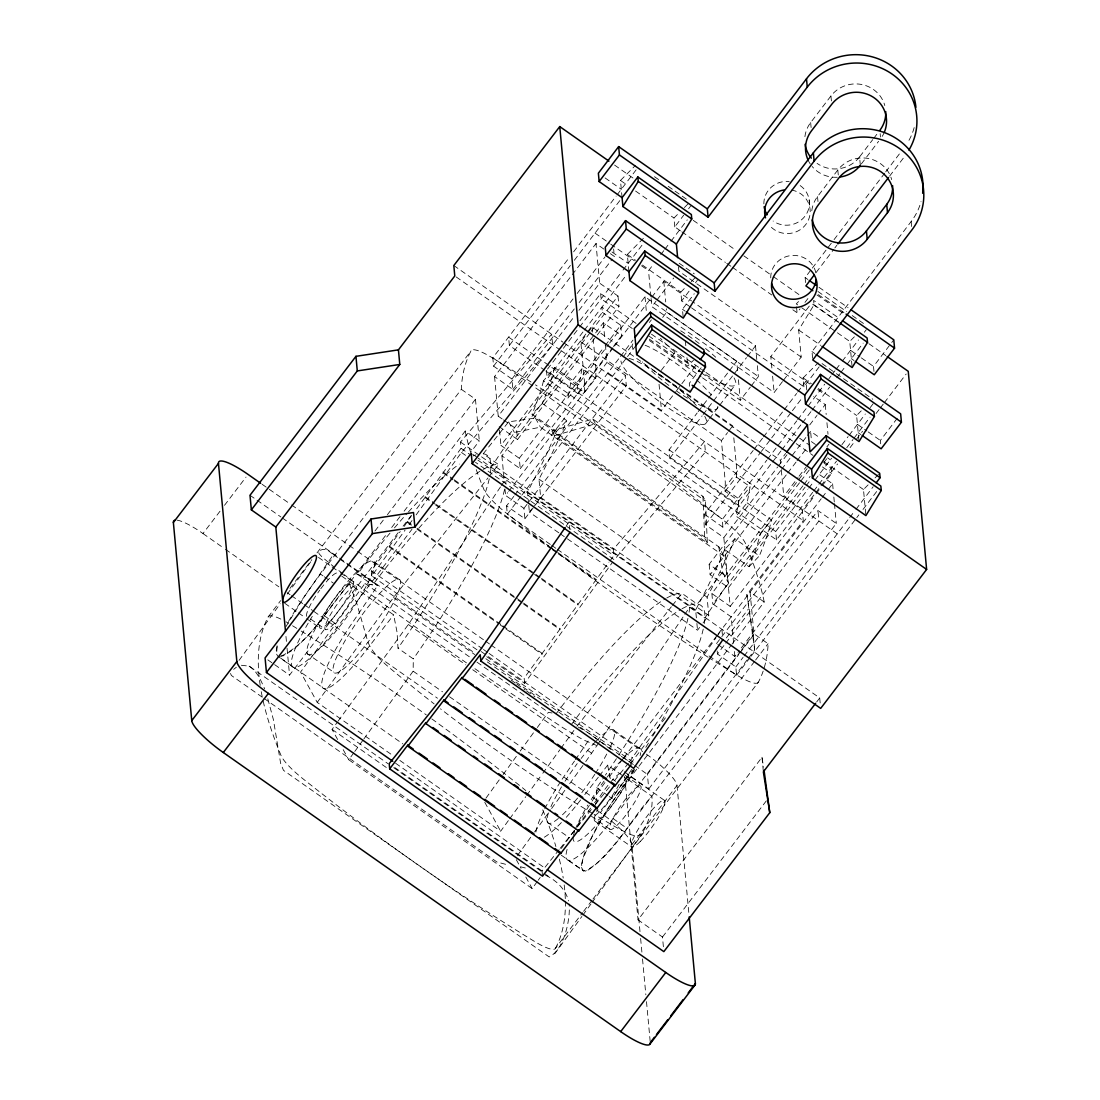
<?xml version="1.0" encoding="UTF-8"?>
<svg xmlns="http://www.w3.org/2000/svg" width="1100" height="1100" viewBox="0 0 1100 1100"><rect width="100%" height="100%" fill="white"/><g stroke="black" fill="none" stroke-linecap="round" stroke-linejoin="round"><path stroke-width="0.75" stroke-dasharray="5 3.75" d="M363.839 738.994L413.146 671.179L413.297 658.886L398.007 648.161L397.059 632.252L393.676 614.9L349.456 583.839C327.14 607.888 311.08 642.18 280.06 656.673M594.55 802.753L596.558 799.989L596.709 787.696A208.959 38.17 -54.9 0 0 603.694 777.645M609.207 796.482L611.985 798.435L611.793 793.787M288.475 621.527A75.955 11.055 -54.5 0 1 320.485 574.09L461.354 389.331L461.409 387.241A1647.14 340.038 37.3 0 1 470.993 350.955A38.005 7.851 37.3 0 1 492.841 358.132L511.17 369.435A510.029 105.297 37.3 0 1 534.077 383.982M732.064 644.105L764.184 602.002L750.076 592.089L753.954 633.806L768.048 643.706L768.006 645.796A1647.14 340.038 37.3 0 1 763.634 669.666M570.721 382.841L584.485 392.494L595.746 378.276L581.982 368.624L570.721 382.841L567.916 398.062L543.455 380.889L554.565 367.62L579.013 384.794L567.916 398.062M581.982 368.624L579.013 384.794M584.485 392.494L584.678 383.515L580.814 341.894L586.96 333.836M595.746 378.276L595.952 368.816L593.175 338.786M749.072 566.692L759.33 555.913L734.869 538.739L724.625 549.519L749.072 566.692L750.612 562.966A280.239 51.177 -54.9 0 0 760.031 535.301L760.499 533.321L736.051 516.148L738.856 500.913L725.093 491.246L725.299 482.268L721.435 440.646L727.581 432.589M725.093 491.246L736.367 477.029L736.574 467.569L733.782 437.539M736.367 477.029L750.117 486.695L747.148 502.865L736.051 516.148M277.09 645.755L275.853 653.029L278.094 656.549L293.466 667.356A75.983 13.874 -54.9 0 0 338.442 625.707L411.991 529.251M543.455 380.889L542.987 382.869A280.239 51.177 -54.9 0 1 533.569 410.547L532.043 414.26L556.49 431.447L553.658 438.295A280.239 51.177 -54.9 0 1 537.061 473.536L527.519 491.92L528.605 503.717M554.565 367.62L554.029 369.861A299.241 54.656 -54.9 0 1 543.977 399.41L542.286 403.48L532.043 414.26M747.148 502.865L771.609 520.039L771.059 522.28A299.241 54.656 -54.9 0 1 761.021 551.829L759.33 555.913M277.173 646.607L276.43 655.132M542.286 403.48L566.748 420.654L563.764 427.873A299.241 54.656 -54.9 0 1 538.973 479.105L540.664 497.365L535.535 504.075M724.625 549.519L721.779 556.38A280.239 51.177 -54.9 0 1 705.183 591.607L695.64 609.991L696.74 621.789M734.869 538.739L731.885 545.944A299.241 54.656 -54.9 0 1 707.094 597.19L708.785 615.436L702.639 623.494M591.924 902.66L642.139 833.594C648.395 822.277 653.276 809.38 651.888 796.235L624.236 776.82M606.746 754.064L602.319 762.218A56.994 10.409 -54.9 0 1 595.705 772.956M634.507 769.477L628.485 780.588A56.994 10.409 -54.9 0 1 591.058 830.775A56.994 10.409 -54.9 0 1 573.293 836.523M267.809 698.816L273.391 719.606L280.651 763.4L283.484 770.33L549.189 956.931C563.956 949.864 570.598 919.669 569.14 904.035M285.849 626.752L303.655 597.699L333.382 554.592L327.14 549.78L322.616 549.354L318.368 551.279L319.137 553.809L322.245 557.178L333.768 566.734M783.489 380.256L801.185 357.06L798.669 329.959L814.027 304.824L813.629 300.396L839.685 318.697M684.832 614.336L689.59 607.241L704.866 617.98L728.379 582.739L723.827 555.967L540.416 427.158L514.401 432.465L490.889 467.706L506.179 478.431A208.959 38.17 -54.9 0 1 505.601 484M338.099 721.119L408.334 624.498L500.473 486.942M501.421 485.526L506.179 478.431M585.736 761.585L596.502 746.213M597.451 744.796L683.884 615.752M633.93 769.78L606.636 810.48L589.201 841.844L584.072 854.645L581.598 864.146L582.202 869.88L585.434 871.131C614.694 854.329 629.558 820.188 651.888 796.235M389.991 533.143A208.959 38.17 -54.9 0 0 357.39 574.227L367.207 577.926L377.603 585.64L348.15 628.952A75.983 13.874 -54.9 0 0 322.327 687.362A75.983 13.874 -54.9 0 0 362.478 655.023L393.676 614.9M562.127 779.226L574.489 761.062M575.438 759.674L588.734 740.107M566.143 526.116L569.044 521.923L569.731 529.375M629.489 761.929L716.072 637.656M717.049 636.254L721.889 629.255L722.576 636.707M239.044 660.399L280.211 603.763M287.238 594.096L312.345 559.556M723.827 555.967L718.809 546.824L535.384 418.014L508.585 421.864L483.257 453.805L498.534 464.544A208.959 38.17 -54.9 0 0 372.68 584.966L364.966 583.481L300.575 672.059L317.24 702.405L392.851 755.508M476.96 649.784L371.786 575.933L405.047 530.159M409.076 524.604L412.101 520.438M416.13 514.896L461.464 452.471L552.599 344.657L551.636 334.221L460.501 442.049L461.079 448.305L415.195 510.826M317.24 702.405L393.511 597.506L487.933 477.964M337.631 739.516L332.076 729.396L337.095 722.494M537.199 881.636L532.166 888.553L348.755 759.756L353.788 752.826M354.791 751.451L362.835 740.369M486.777 656.686L524.631 683.265L612.301 562.581M485.994 798.105L502.095 775.954M503.099 774.579L519.2 752.428M520.204 751.039L536.305 728.901M537.309 727.513L548.377 712.291L554.551 713.474M399.85 760.43L500.665 831.215L508.681 820.174M509.685 818.799L525.745 796.716M526.749 795.327L541.805 774.634M542.809 773.245L559.859 749.787M560.862 748.399L573.911 730.455M517.495 855.442L533.555 833.36M534.559 831.985L550.605 809.902M551.609 808.514L565.661 789.195M569.676 783.668L584.732 762.974M538.202 880.261L540.21 877.484M561.344 848.416L576.441 827.668M577.445 826.279L593.546 804.141M554.757 953.769L581.873 916.479M582.876 915.09L590.92 904.049M176.99 520.163A37.991 7.838 37.3 0 1 202.978 533.541L220.399 510.703M224.496 505.326L246.015 477.111M260.191 685.341A1647.14 340.038 37.3 0 1 268.125 617.004L280.61 600.641M289.974 588.362L311.822 559.707M317.02 552.888L470.993 350.955M603.845 249.067L595.994 243.554L494.56 376.571L512.902 389.455L511.926 379.033L493.584 366.149L492.814 357.803L569.594 257.111M573.636 251.817L616.124 196.089M617.155 194.741L637.079 168.616M493.584 366.149L570.377 265.444M574.324 260.274L620.001 200.365M374.976 531.011L383.268 520.135M387.406 514.704L475.461 399.231L461.354 389.331M279.386 656.37L283.25 655.806L291.211 651.021A75.955 16.665 -55.4 0 0 324.349 615.808L387.544 532.936M391.683 527.491L399.974 516.629M404.112 511.197L465.231 431.035L479.325 440.949L471.034 451.811M511.926 379.033L573.004 298.939M577.143 293.507L605.082 256.864M274.601 664.62L289.548 675.111L398.929 531.658M403.095 526.199L411.441 515.268M404.264 526.322L411.18 516.079M371.786 575.933L371.305 570.721L400.263 531.575M512.902 389.455L574.998 308.014M579.136 302.582L612.26 259.146M502.164 418.962L498.231 416.199L574.832 315.755M578.971 310.324L599.665 283.181L595.994 243.554M579.934 320.746L600.627 293.604L618.97 306.488L597.245 334.991M547.498 369.146L578.518 328.446M579.562 327.099L621.967 271.48M622.999 270.119L643.94 242.646M812.694 492.374L776.504 539.852L547.236 378.84L583.426 331.361M584.471 330.014L626.876 274.395M613.401 346.541L621.679 335.679L603.336 322.795L501.902 455.826L520.245 468.71L519.283 458.274L500.94 445.404L586.85 332.736M587.881 331.375L602.374 312.373L601.893 307.161L632.651 328.762M587.991 332.489L592.089 327.113L732.696 425.865L733.164 430.87M499.194 426.635L517.536 439.505L516.574 429.082L590.067 332.709M591.099 331.347L618.007 296.051L599.665 283.181M680.419 230.821L674.795 226.875L683.664 215.242M688.6 208.766L690.566 206.181M517.536 439.505L596.2 336.353M650.952 296.849L648.519 270.696L653.62 264M660.756 254.65L663.809 250.635M664.84 249.301L669.928 242.605M670.959 241.271L687.266 219.876M519.283 458.274L604.161 346.968M605.192 345.62L620.716 325.256L602.374 312.373M545.861 371.085L578.146 393.759L577.376 385.413L608.589 344.493M609.62 343.118L644.999 296.739L736.697 361.13L737.798 372.9M520.245 468.71L612.37 347.903M578.146 393.759L613.525 347.366M614.556 346.005L650.774 298.499M651.777 297.192L663.809 281.421L691.598 300.946M513.796 496.375L506.55 505.876L524.893 518.76L523.93 508.337L505.587 495.454L507.65 492.731M508.695 491.384L607.021 362.422L605.481 345.909M782.457 381.618L774.139 392.535L651.86 306.666L656.013 301.207M657.058 299.846L673.709 278.011M514.827 495.014L619.424 357.844M620.469 356.482L632.954 340.106M623.081 356.936L633.325 343.502A53.185 10.986 37.3 0 0 634.026 351.051M649.357 322.479L651.365 319.853M550.303 544.404L507.32 514.223L520.795 496.554M521.826 495.192L626.477 357.954M627.523 356.592L635.814 345.716M804.911 136.689A30.401 29.219 -5.3 0 1 810.659 122.567L830.94 95.961A30.401 29.219 -5.3 0 1 861.149 84.398A30.401 29.219 -5.3 0 1 884.799 105.573M662.654 317.446L666.655 312.194L666.339 308.77M690.099 306.831L681.656 300.905L689.549 290.565M695.475 282.81L697.441 280.225M523.93 508.337L625.364 375.306L607.021 362.422M683.127 316.635L682.44 309.251L694.265 293.728M558.814 532.799L529.389 512.146L534.518 505.422M524.893 518.76L534.215 506.536M535.246 505.189L626.326 385.729L625.364 375.306M661.265 370.356L676.871 349.882M811.786 210.732A30.401 29.219 -5.3 0 1 817.52 196.597L837.815 169.991A30.401 29.219 -5.3 0 1 868.024 158.428A30.401 29.219 -5.3 0 1 891.674 179.603M607.984 372.859L661.485 410.424L675.757 391.696M676.775 390.362L680.859 385.014M681.876 383.68L696.149 364.953M860.338 165.261L859.567 156.915L872.754 139.618M873.771 138.297L877.827 132.976M701.14 367.771L689.301 383.295L689.989 390.679M861.355 163.928L878.598 141.309M669.075 449.817L737.866 498.121L738.636 506.467L669.859 458.164L669.075 449.817L697.166 412.981M698.211 411.62L707.575 399.341M708.62 397.98L728.379 372.047M729.424 370.686L736.697 361.13M805.599 282.562L805.131 277.558L811.332 269.431M812.364 268.07L833.03 240.969M834.061 239.621L884.675 173.222M885.706 171.875L900.171 152.9M669.859 458.164L702.102 415.869M703.148 414.507L712.511 402.229M713.556 400.854L746.487 357.651M747.491 356.345L755.508 345.826L692.986 301.923M816.241 272.346L833.8 249.315M834.831 247.954L836.894 245.245M889.584 176.151L905.08 155.829M705.444 423.899L708.51 419.87M709.541 418.522L718.713 406.491M719.716 405.171L734.745 385.467M792.852 309.788L797.074 312.744L800.03 308.866M804.966 302.404L807.923 298.526M524.631 683.265L524.15 678.054L608.919 562.21M609.923 560.89L613.924 555.638L613.346 549.381L704.481 441.567L705.444 451.99L614.309 559.817L475.489 462.316M771.856 368.005L770.798 356.565L810.562 304.411M701.429 372.914L740.327 400.235L750.351 387.104M751.355 385.784L758.367 376.585L757.254 364.623M728.599 431.241L732.696 425.865M812.611 358.27L811.992 351.587L911.171 221.526A60.789 58.438 -5.3 0 0 921.03 201.63M780.574 470.663L709.156 564.327L727.499 577.211L723.827 537.584L705.485 524.7L704.509 514.277L753.156 450.478M754.201 449.116L762.479 438.268M763.51 436.906L783.173 411.111M784.218 409.764L796.634 393.47M797.665 392.109L805.956 381.246L806.919 391.683M691.501 307.821L803.935 386.788L819.72 366.094M705.485 524.7L760.334 452.76M761.379 451.399L770.688 439.189M771.719 437.828L791.395 412.046M792.426 410.685L802.78 397.114M764.184 602.002L763.716 599.541A1647.14 340.038 37.3 0 0 745.594 543.799A37.991 7.838 37.3 0 0 722.384 519.365L766.81 460.158M767.676 459.03L796.799 420.832M797.72 419.623L807.139 407.275M808.088 406.024L824.711 384.216M828.85 378.799L830.926 376.076M831.916 374.77L835.051 370.659M836.055 369.339L841.266 362.519M842.27 361.185L858.454 339.969M864.366 332.214L866.346 329.629M704.509 514.277L722.851 527.161L771.719 463.072M772.544 462L781.027 450.862M781.852 449.79L801.707 423.748M802.56 422.634L811.016 411.538M812.048 410.19L829.62 387.131M836.77 377.754L839.96 373.574M840.936 372.309L846.175 365.434M847.179 364.114L863.17 343.145M780.725 463.595L780.423 460.322L785.62 453.502M723.827 537.584L777.645 467.005M778.676 465.644L786.968 454.781M809.737 424.916L816.984 415.415M818.015 414.067L825.261 404.566L813.464 396.275M781.605 469.315L806.451 436.728M807.482 435.38L810.59 431.31L819.761 437.745M807.098 468.641L711.865 593.533L730.207 606.402L728.461 587.634L710.133 574.764L786.72 474.306M787.751 472.959L796.029 462.096M797.074 460.735L807.414 447.164M873.964 371.429L873.496 366.424L890.739 343.805M891.756 342.471L893.777 339.817M837.251 533.857L783.764 496.293L798.036 477.565M799.054 476.231L806.19 466.868M727.499 577.211L799.947 482.199M800.992 480.837L809.27 469.975M826.87 446.902L828.933 444.18M733.631 643.252L731.17 616.839L712.841 603.955L802.876 485.856M803.921 484.509L810.122 476.355M728.461 587.634L805.062 487.19M806.094 485.829L810.232 480.397M823.694 462.756L828.864 455.964M560.216 533.789L697.524 630.217L701.621 624.841M776.504 539.852L775.72 531.506L807.785 489.459M808.83 488.098L814 481.319M815.031 479.971L831.572 458.26M841.926 444.703L848.128 436.562M849.117 435.27L865.329 414.013M870.251 407.536L873.207 403.659M813.739 491.026L817.878 485.595M818.909 484.234L836.495 461.175M846.766 447.7L853.036 439.478M854.04 438.158L870.045 417.175M748.454 658.185L754.696 650.018L746.914 594.591L803.261 520.685L802.299 510.263L814.756 493.914M815.801 492.553L819.954 487.107M820.999 485.746L837.609 463.953M850.08 447.604L855.264 440.797M856.309 439.436L862.537 431.255M876.04 413.545L879.161 409.461M880.192 408.1L883.314 404.016M884.345 402.655L906.166 374.041M730.207 606.402L815.086 495.096M816.117 493.749L821.287 486.956M822.332 485.595L831.641 473.385L831.16 468.174L824.175 463.265M622.669 759.192L609.207 776.861L615.615 781.357M623.7 757.831L716.939 635.566M717.97 634.205L821.219 498.74M822.264 497.379L827.434 490.6M828.465 489.239L832.604 483.808L818.194 473.688M716.513 643.582L817.946 510.551L836.289 523.435L737.963 652.382M630.548 763.579L665.967 717.131M726.385 637.89L748.275 609.194M709.06 655.902L736.588 675.235L735.817 666.889L717.475 654.005L724.721 644.504M725.753 643.143L818.909 520.987L817.946 510.551M880.674 443.795L880.357 440.454L897.6 417.835M639.994 931.631L631.909 844.525A37.991 7.838 37.3 0 0 600.38 812.625L633.16 769.629M754.586 661.361L627.165 828.465A75.955 11.055 -54.5 0 1 595.416 864.641L588.252 870.004L583.467 871.008L581.639 867.776L582.464 860.214L592.68 835.148A75.955 16.665 -55.4 0 1 623.301 786.761L731.032 645.466M717.819 644.504L734.855 656.466L736.918 653.744M567.091 849.42A75.983 13.874 -54.9 0 0 613.071 818.565L740.479 651.461M741.524 650.114L753.954 633.806M624.291 771.774L648.752 788.961L647.391 774.359L738.801 654.486M739.832 653.125L753.335 635.415L746.914 594.591M735.817 666.889L743.064 657.388M744.095 656.026L848.691 518.856M849.736 517.495L854.934 510.661M855.979 509.3L873.18 486.75M648.752 788.961L747.423 659.546M736.588 675.235L750.062 657.566M751.094 656.205L855.745 518.966M856.79 517.605L858.852 514.882M863.005 509.451L876.906 491.205M755.617 660.014L768.048 643.706M631.909 844.525L676.995 785.4A37.991 7.838 37.3 0 0 645.466 753.5M263.189 701.154A1647.14 340.038 37.3 0 0 280.954 755.287A37.991 7.838 37.3 0 0 304.15 779.735A510.029 105.297 37.3 0 0 533.967 941.119A37.991 7.838 37.3 0 0 555.555 948.131L582.601 912.656M583.632 911.295L591.965 900.378M592.996 899.016L758.423 682.082A1647.14 340.038 37.3 0 0 763.152 671.124M663.382 946.756L662.489 937.021L638.027 919.848L762.011 757.268L763.551 767.058M816.64 701.993L819.706 697.964L478.211 458.136M662.489 937.021L766.356 800.814M580.621 799.947L576.455 805.296A75.983 13.874 -54.9 0 1 564.987 818.716M584.774 794.599L598.304 777.205M599.335 775.871L607.654 765.174L622.861 775.844M488.991 476.63L498.534 464.544M576.923 726.316L671.344 606.774M672.402 605.44L681.945 593.34L697.235 604.079L722.562 572.138L718.809 546.824M738.856 500.913L750.117 486.695M542.41 874.871L542.053 870.966L559.116 849.695M560.175 848.361L576.166 828.41M577.239 827.09L594.303 805.805M595.375 804.471L610.294 785.867M614.57 780.546L628.43 763.249M642.139 833.594C635.374 839.355 625.556 831.765 618.929 828.878A499.909 144.678 38.3 0 1 594.151 814.371M760.499 533.321L771.609 520.039M556.49 431.447L566.748 420.654M595.416 741.923L592.694 744.686A56.994 10.409 -54.9 0 0 581.144 758.464M596.337 741.001L600.49 736.794A56.994 10.409 -54.9 0 1 608.355 751.107M621.582 760.293L618.846 763.056A56.994 10.409 -54.9 0 0 605.316 779.405M622.49 759.371L626.643 755.164A56.994 10.409 -54.9 0 1 640.131 755.535M622.077 197.643L620.482 180.441L635.511 165.344M628.939 271.686L627.344 254.485L643.527 238.219M674.795 226.875L673.97 218.006L678.604 213.373M684.379 207.556L688.999 202.909M681.656 300.905L680.845 292.05L685.465 287.403M691.254 281.6L695.874 276.952M649.303 339.116L687.706 366.08L693.495 360.277M798.559 301.565L796.249 303.889L800.36 306.776M803.935 386.788L803.11 377.919L818.152 362.821M852.019 366.039L849.75 341.454L854.37 336.806M858.894 440.082L856.611 415.484L862.4 409.681M865.755 514.112L863.486 489.527L869.261 483.711M875.05 477.909L878.515 474.43M233.667 669.35L236.349 667.232M551.884 430.966L592.873 419.059L702.914 496.334L705.513 501.064L707.327 543.029L554.482 435.683L551.884 430.966L704.729 538.299L707.327 543.029M554.482 435.683L595.471 423.775L705.513 501.064M241.381 665.266L249.15 666.16L388.107 763.758M520.451 866.759L527.01 868.409M505.601 864.298L497.062 862.07L263.697 698.17M597.327 745.759L582.931 739.681L563.571 728.117A499.909 58.85 33.8 0 1 474.925 668.704M578.215 727.031L587.702 732.476M545.531 875.27C556.229 880.179 565.579 889.226 568.535 900.928M628.513 761.2L631.001 762.864M621.266 756.346L627.275 760.375M805.131 277.558L807.895 279.496M818.977 287.279L848.072 307.711M654.5 176.701L659.986 180.565M668.209 186.34L673.695 190.19M675.07 191.153L687.418 199.829M817.919 291.472L846.725 311.699M852.211 315.562L864.559 324.225M818.372 294.649L844.69 313.129M816.97 294.951L844.401 314.215M814.027 304.824L838.723 322.163M614.556 165.069L634.232 178.887M693.248 220.344L735.405 249.947M743.834 255.86L771.939 275.605M773.341 276.581L800.044 295.336M812.694 304.219L839.383 322.974M868.89 343.695L885.761 355.534M620.482 180.441L627.33 185.254M635.566 191.042L673.97 218.006M801.735 307.739L836.027 331.815M837.402 332.778L849.75 341.454M605.11 177.939L621.294 189.31M681.821 231.811L725.395 262.405M726.798 263.395L731.019 266.351M732.421 267.341L771.774 294.979M850.561 350.322L860.008 356.95M861.355 357.899L873.496 366.424M851.345 358.655L854.04 360.553M798.669 329.959L820.614 345.373M811.992 351.587L814.77 353.54M679.195 263.257L684.681 267.121M686.056 268.084L694.293 273.859M822.044 363.591L872.795 399.231M801.185 357.06L678.906 271.191L678.274 264.413M627.344 254.485L635.58 260.26M642.428 265.072L680.845 292.05M803.11 377.919L811.346 383.694M818.207 388.52L856.611 415.484M595.018 233.117L609.441 243.238M610.748 244.159L634.452 260.81M641.493 265.76L648.519 270.696M770.798 356.565L809.875 384.01M817.74 389.538L824.285 394.13M611.985 251.982L628.169 263.34M857.436 424.353L866.869 430.98M868.216 431.929L880.357 440.454M610.404 253.674L614.336 256.438L613.635 248.985M682.44 309.251L685.245 311.231M858.206 432.699L860.901 434.582M666.655 312.194L758.367 376.585M815.485 444.496L811.566 441.732L810.59 431.31M636.061 323.359L601.123 298.815L600.627 293.604M651.447 334.166L704.564 371.47M705.966 372.446L798.229 437.25M799.631 438.226L809.421 445.101M827.585 457.861L830.39 459.828M648.629 335.83L700.04 371.938M823.707 461.587L863.486 489.527M649.426 340.532L701.154 376.86M702.543 377.85L794.805 442.64M796.207 443.63L812.982 455.4M822.47 466.936L831.641 473.385M658.144 374.44L780.423 460.322M580.814 341.894L721.435 440.646M453.819 265.526L562.856 342.1M564.259 343.09L802.299 510.263M456.184 276.939L559.611 349.58M561.014 350.556L803.261 520.685M577.376 385.413L508.599 337.109L509.369 345.455L544.459 370.095M775.72 531.506L546.466 370.494L547.236 378.84M492.814 357.803L722.081 518.815M503.47 419.884L516.574 429.082M538.973 479.105L707.094 597.19M540.664 497.365L708.785 615.436M460.501 442.049L480.136 455.826M481.539 456.816L613.346 549.381M527.519 491.92L695.64 609.991M472.629 454.204L476.809 457.146M461.079 448.305L469.494 454.204M477.909 460.116L613.924 555.638M461.464 452.471L465.671 455.428M551.719 545.394L555.926 548.35M557.329 549.34L707.657 654.913M443.053 471.955L452.87 478.844M454.272 479.834L551.018 547.773M552.42 548.763L556.627 551.719M558.03 552.695L595.898 579.288M443.149 472.986L452.966 479.889M454.369 480.865L551.114 548.817M552.516 549.808L556.724 552.764M558.126 553.74L595.994 580.332M425.109 496.636L434.926 503.539M436.329 504.515L534.49 573.457M535.893 574.434L540.1 577.39M541.502 578.38L577.954 603.982M425.205 497.681L433.62 503.594M435.022 504.584L533.184 573.513M534.586 574.502L578.05 605.027M407.179 521.331L415.594 527.244M416.996 528.22L522.156 602.085M523.559 603.075L560.024 628.678M407.275 522.376L411.482 525.332M417.092 529.265L516.656 599.184M518.059 600.174L522.252 603.13M523.655 604.106L560.12 629.723M389.249 546.026L501.421 624.8M502.824 625.79L542.094 653.359M389.345 547.071L498.712 623.879M500.115 624.869L504.322 627.825M505.725 628.801L542.19 654.404M374.055 561.852L400.221 580.223M614.199 730.496L640.351 748.866M262.103 484.275L290.194 504.006M291.596 504.982L347.765 544.431M349.168 545.421L356.194 550.357M357.596 551.334L483.973 640.09M485.375 641.08L489.596 644.036M490.999 645.026L642.648 751.534M371.305 570.721L482.089 648.519M483.491 649.495L487.699 652.451M489.101 653.441L524.15 678.054M481.25 651.585L632.692 757.941M485.842 658.707L633.077 762.107L633.366 765.229M250.002 495.275L255.613 499.221M257.015 500.197L280.885 516.973M282.301 517.949L474.678 653.056M487.314 661.939L633.352 764.5M634.755 765.476L647.391 774.359M333.382 554.592L338.91 558.47M340.285 559.433L345.812 563.324M347.201 564.286L377.603 585.64M610.926 749.513L588.995 733.329M393.511 597.506L474.719 654.541M511.115 680.102L515.322 683.059M516.725 684.035L525.126 689.934M526.515 690.924L534.916 696.822M357.39 574.227L372.68 584.966M364.966 583.481L469.975 657.223M476.974 662.145L548.377 712.291M318.464 557.398L330.77 566.033M332.131 566.995L338.979 571.808M340.34 572.756L352.66 581.405M664.207 800.209L627.275 774.276A28.49 5.211 -54.9 0 1 609.648 808.362A28.49 5.211 -54.9 0 1 596.131 812.996M341.839 576.221L356.249 586.341A26.593 4.854 -54.9 0 1 335.129 622.572A26.593 4.854 -54.9 0 1 330.632 614.391A26.593 4.854 -54.9 0 1 356.249 586.341M625.171 775.197L640.888 786.239A26.593 4.854 -54.9 0 1 619.768 822.47A26.593 4.854 -54.9 0 1 615.285 814.289A26.593 4.854 -54.9 0 1 640.888 786.239M408.334 624.498L465.74 664.812M472.739 669.735L591.759 753.308M320.485 574.09L323.043 575.891M324.321 576.785L333.3 583.096M620.73 784.96L623.301 786.761M596.709 787.696L607.819 795.506M413.146 671.179L442.544 691.817M449.543 696.74L596.558 799.989M324.349 615.794L338.442 625.707M613.071 818.565L627.165 828.465M202.978 533.541L224.042 548.336M225.445 549.312L278.809 586.795M287.238 592.707L290.043 594.688M291.445 595.664L302.679 603.556M304.081 604.546L312.51 610.459M313.913 611.449L437.484 698.225M596.159 809.669L600.38 812.625M310.681 619.08L325.091 629.2M591.401 816.214L609.73 829.098M284.804 603.309L297.124 611.957M298.485 612.92L305.319 617.719M306.694 618.681L320.375 628.293M594.99 821.15L631.923 847.082M307.299 653.689A56.994 10.409 -54.9 0 0 362.175 593.574L368.211 582.464A56.994 10.409 -54.9 0 0 360.346 568.15L352.55 576.043A56.994 10.409 -54.9 0 0 307.299 653.689L333.451 672.059A56.994 10.409 -54.9 0 0 388.341 611.944L394.364 600.834A56.994 10.409 -54.9 0 0 386.513 586.52L378.703 594.413A56.994 10.409 -54.9 0 0 333.451 672.059M547.429 822.332L569.456 837.801M280.596 658.061L402.779 743.834M561.344 855.223L582.202 869.88M568.095 860.214L583.467 871.008M267.809 659.849L273.24 663.671M395.629 763.263L544.486 867.804M394.817 767.566L542.053 870.966M393.731 767.69L549.533 877.112M332.076 729.396L388.08 768.735M262.295 697.194L231.357 675.469L230.519 673.42M249.15 666.16C257.276 671.248 260.837 680.515 264.674 688.861M722.562 572.138L728.379 582.739M592.873 419.059L595.471 423.775M535.384 418.014L540.416 427.158M508.585 421.864L514.401 432.465M484.784 802.312L500.665 831.215M516.285 859.65L521.043 868.326M525.814 877.003L532.166 888.553M343.186 749.636L348.755 759.756M349.456 583.839L356.991 604.12L367.538 640.75C371.223 651.888 380.6 659.931 389.125 667.48A499.909 144.678 38.3 0 0 434.143 703.89M607.654 765.174L611.036 782.54M465.231 431.035L465.699 433.496A1647.14 340.038 37.3 0 0 470.649 452.554M911.171 221.526L911.955 229.859M880.165 133.65L880.468 136.978M830.94 95.961L831.724 104.308M837.815 169.991L838.585 178.337M810.659 122.567L811.429 130.914M817.52 196.597L818.304 204.944M809.188 199.87L809.957 208.202M825.261 404.566L826.183 414.466M826.939 422.716L828.011 434.28M832.604 483.808L833.071 488.757M833.841 497.021L834.295 501.971M834.446 503.621L836.289 523.435M796.524 306.845L797.074 312.744M819.706 697.964L820.27 703.918M772.612 376.186L774.139 392.535M781.33 470.126L783.764 496.293M755.508 345.826L757.102 362.918M738.43 379.734L740.327 400.235M753.335 635.415L754.696 650.018M762.011 757.268L763.359 771.856M734.388 651.502L734.855 656.466M709.156 564.327L710.133 574.764M711.865 593.533L712.841 603.955M717.2 651.035L717.475 654.005M685.355 340.67L685.822 345.744M686.923 357.61L687.706 366.08M696.891 623.466L697.524 630.217M663.809 281.421L665.706 301.936M651.104 298.485L651.86 306.666M659.051 384.257L661.485 410.424M644.999 296.739L646.401 311.905M676.995 785.4L688.875 913.495M618.007 296.051L618.97 306.488M620.716 325.256L621.679 335.679M603.336 322.795L604.876 339.309M592.089 327.113L592.556 332.118M640.626 938.451L641.891 952.119M642.524 958.952L645.851 994.826M646.498 1001.646L650.293 1042.649M624.759 776.834L638.027 919.848M528.77 505.395L529.389 512.146M494.56 376.571L498.231 416.199M499.51 430.045L500.94 445.404M501.902 455.826L504.364 482.24M504.969 488.854L505.587 495.454M506.55 505.876L507.32 514.223M475.461 399.231L479.325 440.949M285.959 636.419L286.426 641.465M287.045 648.189L289.548 675.111M722.851 527.161L722.384 519.365L703.477 504.487A510.029 105.297 37.3 0 0 535.439 384.849M702.914 496.334L704.729 538.299M800.168 185.556A22.797 21.918 -5.3 0 1 804.994 216.178A22.797 21.918 -5.3 0 1 773.121 221.031M763.867 203.871A22.797 21.918 -5.3 0 1 789.195 181.5M791.436 190.039A22.797 21.918 -5.3 0 1 807.001 222.722A22.797 21.918 -5.3 0 1 769.615 225.445M914.169 127.6A60.789 58.438 -5.3 0 1 907.253 143.248M859.567 156.915A30.401 29.219 -5.3 0 1 817.08 163.391M884.455 131.945A30.401 29.219 -5.3 0 1 881.54 137.404M837.265 177.265A30.401 29.219 -5.3 0 1 812.144 166.485M810.287 164.01A30.401 29.219 -5.3 0 1 808.046 159.981M734.044 377.905A53.185 10.986 37.3 0 1 705.43 374.536M702.735 372.845A53.185 10.986 37.3 0 1 660.44 338.264M680.666 330.784A53.185 10.986 37.3 0 1 699.16 343.502M705.513 348.48A53.185 10.986 37.3 0 1 715.688 357.211M717.819 406.368A53.185 10.986 37.3 0 1 676.376 390.899M668.91 385.454A53.185 10.986 37.3 0 1 642.4 361.914M645.095 345.235A53.185 10.986 37.3 0 1 695.241 378.689M696.465 379.775A53.185 10.986 37.3 0 1 711.398 395.038M770.729 277.915A22.797 21.918 -5.3 0 1 791.588 255.502A22.797 21.918 -5.3 0 1 816.049 273.9M704.742 416.336A53.185 10.986 37.3 0 1 670.684 409.489A53.185 10.986 37.3 0 1 620.95 361.034M628.966 358.353A53.185 10.986 37.3 0 1 696.355 405.474M758.423 682.082A38.005 7.851 37.3 0 1 736.56 674.905L718.231 663.602A510.029 105.297 37.3 0 1 709.569 658.144M577.885 824.766A75.983 13.874 -54.9 0 1 591.209 802.436M592.102 801.061A75.983 13.874 -54.9 0 1 607.255 779.433M293.466 667.356A75.983 13.874 -54.9 0 1 312.29 616.344M596.681 811.8A28.49 5.211 -54.9 0 1 597.946 809.215M476.245 469.631A1647.14 340.038 37.3 0 0 483.821 489.239A38.005 7.851 37.3 0 0 507.293 513.893L525.938 528.55A510.029 105.297 37.3 0 0 548.873 546.191M708.111 657.236A510.029 105.297 37.3 0 1 555.28 551.045M554.001 550.082A510.029 105.297 37.3 0 1 550.151 547.168M542.726 809.848A1647.14 340.038 37.3 0 1 555.885 846.532M559.336 859.141A1647.14 340.038 37.3 0 1 563.214 878.075M564.19 884.936A1647.14 340.038 37.3 0 1 565.331 899.635M565.373 901.202A1647.14 340.038 37.3 0 1 555.555 948.131M262.157 696.369A1647.14 340.038 37.3 0 1 261.236 691.68M292.559 625.763A510.029 105.297 37.3 0 1 299.695 630.149M301.125 631.029A510.029 105.297 37.3 0 1 426.291 714.89M431.832 718.905A510.029 105.297 37.3 0 1 519.516 785.414A37.991 7.838 37.3 0 1 525.8 790.598M268.125 617.004A37.991 7.838 37.3 0 1 282.439 619.891M285.972 621.803A37.991 7.838 37.3 0 1 288.447 623.26M573.499 835.34A56.994 10.409 -54.9 0 1 574.709 831.091M575.286 829.496A56.994 10.409 -54.9 0 1 587.826 805.035M591.209 799.604A56.994 10.409 -54.9 0 1 604.34 780.711M619.204 784.204A26.593 4.854 -54.9 0 1 594.784 815.705M595.43 804.086A26.593 4.854 -54.9 0 1 621.349 772.86M592.68 813.491A499.909 144.678 38.3 0 1 522.899 768.721A595.183 172.246 38.3 0 1 484.096 741.469A499.909 144.678 38.3 0 1 440.481 708.826M466.482 662.874A499.909 58.85 33.8 0 1 463.678 660.935A595.183 70.07 33.8 0 1 424.861 633.683M424.655 633.531A499.909 58.85 33.8 0 1 344.19 574.654M342.856 573.636A499.909 58.85 33.8 0 1 336.201 568.59M561.371 822.58A75.983 13.874 -54.9 0 1 539.743 839.053M535.906 832.067A75.983 13.874 -54.9 0 1 544.101 810.164M544.789 808.789A75.983 13.874 -54.9 0 1 559.501 783.296M320.76 588.775A26.593 4.854 -54.9 0 1 338.058 575.41M306.749 616.316A26.593 4.854 -54.9 0 1 319.743 590.164M594.825 774.304A56.994 10.409 -54.9 0 1 581.474 793.086M577.541 798.077A56.994 10.409 -54.9 0 1 562.183 815.072M558.374 818.469A56.994 10.409 -54.9 0 1 549.12 811.126M550.949 806.685A56.994 10.409 -54.9 0 1 561.66 786.665M565.043 781.234A56.994 10.409 -54.9 0 1 577.197 763.661M689.59 607.241A208.959 38.17 -54.9 0 1 689.013 612.81M687.94 618.393A208.959 38.17 -54.9 0 1 618.901 754.902M616.413 758.697A208.959 38.17 -54.9 0 1 605.413 775.115M556.091 713.776A208.959 38.17 -54.9 0 1 665.362 598.799M666.737 598.015A208.959 38.17 -54.9 0 1 681.945 593.34M504.529 489.582A208.959 38.17 -54.9 0 1 413.297 658.886M483.257 453.805A208.959 38.17 -54.9 0 1 490.325 473.261M489.252 478.844A208.959 38.17 -54.9 0 1 398.007 648.161M394.446 527.89A208.959 38.17 -54.9 0 1 407.303 513.205M408.402 511.995A208.959 38.17 -54.9 0 1 459.291 464.076M473.151 455.922A208.959 38.17 -54.9 0 1 476.053 454.822M682.014 608.754A208.959 38.17 -54.9 0 1 704.303 623.549M703.23 629.118A208.959 38.17 -54.9 0 1 651.475 738.155M648.45 743.091A208.959 38.17 -54.9 0 1 645.37 748.069M631.702 769.423A208.959 38.17 -54.9 0 1 611.985 798.435M571.368 724.501A208.959 38.17 -54.9 0 1 680.652 609.538M328.694 622.71A28.49 5.211 -54.9 0 0 353.416 582.67A28.49 5.211 -54.9 0 0 327.429 609.152A28.49 5.211 -54.9 0 0 328.694 622.71M640.241 841.5A28.49 5.211 -54.9 0 0 664.977 801.474A28.49 5.211 -54.9 0 0 638.99 827.956A28.49 5.211 -54.9 0 0 640.241 841.5"/><path stroke-width="1.5" d="M676.39 244.076L622.889 206.511L638.261 181.39L637.849 176.962L691.35 214.528L691.763 218.955L676.39 244.076L677.641 257.634M629.764 280.555L645.136 255.42L644.724 250.992L698.211 288.558L698.624 292.999L683.265 318.12L629.764 280.555L628.939 271.686L644.724 250.992M636.625 354.585L651.998 329.464L651.585 325.022L705.086 362.601L705.499 367.029L690.126 392.15L636.625 354.585L634.219 328.515L650.402 312.249L703.904 349.827L704.303 354.255L700.232 359.604M805.53 403.989L820.902 378.868L820.49 374.426L873.991 412.005L874.404 416.433L859.031 441.554L805.53 403.989L804.719 395.12L820.49 374.426M842.421 320.623L867.116 337.961L867.529 342.403L852.156 367.524L821.989 346.335M812.405 478.019L827.764 452.897L827.365 448.47L880.852 486.035L881.265 490.462L865.893 515.598L812.405 478.019L811.58 469.164L827.365 448.47M565.166 527.519L479.848 650.595L389.207 763.634L389.689 768.845L542.534 876.178L560.56 852.527L554.95 848.595M722.851 639.691L633.655 768.364L480.81 661.018L570.006 532.345M654.39 1037.273L650.293 1042.649A37.991 7.838 37.3 0 1 620.689 1031.608L223.3 752.524A37.991 7.838 37.3 0 1 191.758 720.624L173.374 522.5L218.46 463.375A37.991 7.838 37.3 0 1 248.064 474.416L260.7 483.299M608.933 161.123L559.749 126.583L453.819 265.526L454.781 275.949L398.434 349.855L355.946 356.331L250.002 495.275L251.35 509.877L275.811 527.051L285.491 631.373M251.35 509.877L357.294 370.934L355.946 356.331M275.811 527.051L399.781 364.457L398.434 349.855M618.654 146.603L619.438 154.949L708.084 217.195L707.314 208.863L618.654 146.603L598.373 173.209L599.143 181.541L622.077 197.643L622.889 206.511M599.143 181.541L619.438 154.949M191.758 720.624L236.844 661.499L218.46 463.375M266.447 672.54L372.391 533.596L414.879 527.134L413.518 512.531L371.03 519.007L265.086 657.938L266.447 672.54L392.824 761.296M622.077 197.643L637.849 176.962M625.529 220.633L626.299 228.979L714.945 291.239L714.175 282.893L625.529 220.633L605.234 247.239L606.018 255.585L628.939 271.686M223.3 752.524L268.373 693.399A37.991 7.838 37.3 0 1 236.844 661.499M606.018 255.585L626.299 228.979M414.879 527.134L471.226 453.228L472.189 463.65L820.683 708.386L926.626 569.442L908.242 371.319L887.164 356.524M472.189 463.65L578.132 324.72L559.749 126.583M707.314 208.863L806.492 78.787A60.789 58.438 -5.3 0 1 871.709 56.705A60.789 58.438 -5.3 0 1 915.915 107.333M708.084 217.195L807.263 87.134A60.789 58.438 -5.3 0 1 889.336 72.27A60.789 58.438 -5.3 0 1 908.93 150.109M635.03 337.384L650.815 316.69L650.402 312.249M635.814 345.716L651.585 325.022M714.175 282.893L813.354 152.817A60.789 58.438 -5.3 0 1 884.441 132.591A60.789 58.438 -5.3 0 1 922.652 193.27M714.945 291.239L814.124 161.164L813.354 152.817M389.689 768.845L407.715 745.195L413.325 749.128M578.793 830.968L578.696 829.923L560.656 853.572L407.811 746.24L425.851 722.59L425.947 723.635L578.793 830.968L596.819 807.317L596.915 808.362L444.07 701.016L443.974 699.985L448.181 702.928M425.947 723.635L443.974 699.985M444.07 701.016L462.11 677.366L462.206 678.411L615.051 785.758L631.084 764.734M462.206 678.411L480.232 654.761L480.81 661.018M814.165 275.055L805.901 285.904L812.831 290.757M837.925 243.897L888.553 177.499M812.213 219.849A30.401 29.219 -5.3 0 0 835.45 242.371A30.401 29.219 -5.3 0 0 866.429 230.945L886.724 204.353A30.401 29.219 -5.3 0 0 892.622 185.625M887.494 212.685A30.401 29.219 -5.3 0 0 881.072 171.861A30.401 29.219 -5.3 0 0 838.585 178.337L818.304 204.944A30.401 29.219 -5.3 0 0 824.725 245.768A30.401 29.219 -5.3 0 0 867.213 239.291L887.494 212.685L886.724 204.353M786.665 452.127L807.469 424.848L703.464 351.808M850.836 309.65L893.777 339.817L894.548 348.15L874.266 374.756L855.388 361.501M807.207 465.534L826.581 440.124L826.169 435.696L809.985 451.962L807.469 424.848M596.915 808.362L614.955 784.713L612.15 782.746M816.159 354.502L900.652 413.848L901.423 422.194L881.141 448.8L862.249 435.531M876.136 482.873L880.082 477.689L879.67 473.261L826.169 435.696M815.609 703.34L763.359 771.856L769.78 812.68L663.836 951.624L547.291 869.77M620.689 1031.608L665.775 972.482A37.991 7.838 37.3 0 0 695.379 983.524L688.201 992.929M656.439 1034.577L667.714 1019.796M670.78 1015.768L683.086 999.639M650.155 1043.817L695.241 984.692M357.294 370.934L399.781 364.457M809.284 280.472L816.214 285.34M846.079 314.105L894.548 348.15M638.261 181.39L691.763 218.955M840.098 323.125L867.529 342.403M901.423 422.194L812.776 359.934L911.955 229.859A60.789 58.438 -5.3 0 0 899.112 148.211A60.789 58.438 -5.3 0 0 814.124 161.164M645.136 255.42L698.624 292.999M820.902 378.868L874.404 416.433M686.648 312.221L804.719 395.12M650.815 316.69L704.303 354.255M826.581 440.124L880.082 477.689M651.998 329.464L705.499 367.029M827.764 452.897L881.265 490.462M692.12 385.261L811.58 469.164M578.132 324.72L926.626 569.442M464.915 679.346L473.33 685.245M476.135 687.225L485.939 694.114M494.354 700.026L499.964 703.959M505.574 707.905L512.586 712.827M516.794 715.784L526.611 722.673M532.221 726.605L539.234 731.541M546.246 736.464L553.259 741.386M557.466 744.343L565.868 750.241M571.477 754.188L579.893 760.1M586.905 765.023L592.515 768.955M598.125 772.901L606.54 778.8M453.791 706.874L462.206 712.786M469.219 717.709L474.829 721.641M480.439 725.588L488.854 731.486M494.464 735.433L501.476 740.355M509.877 746.268L515.487 750.2M521.098 754.146L529.513 760.045M535.123 763.991L542.135 768.914M550.55 774.826L556.16 778.759M561.77 782.705L568.783 787.628M575.795 792.55L582.794 797.473M591.209 803.385L595.416 806.327M432.864 727.513L438.474 731.445M444.084 735.391L451.082 740.314M458.095 745.236L465.107 750.159M473.522 756.071L477.73 759.027M484.743 763.95L491.755 768.872M498.768 773.795L504.377 777.727M514.195 784.63L518.402 787.586M525.401 792.509L531.011 796.441M536.621 800.388L545.036 806.286M554.854 813.189L557.659 815.155M566.074 821.067L571.684 825M418.935 753.074L427.35 758.973M432.96 762.919L439.973 767.841M448.388 773.754L453.998 777.686M459.607 781.633L466.606 786.555M473.619 791.477L480.631 796.4M484.839 799.356L494.656 806.245M500.266 810.191L507.279 815.114M514.291 820.036L521.304 824.959M525.511 827.915L533.926 833.827M539.536 837.76L547.938 843.673M268.373 693.399L665.775 972.482M764.06 770.33L769.78 812.68M866.429 230.945L867.213 239.291M806.492 78.787L807.263 87.134M689.191 916.905L695.379 983.524M614.955 784.713L615.051 785.758M560.56 852.527L560.656 853.572M407.715 745.195L407.811 746.24M371.03 519.007L372.391 533.596M767.14 214.761A22.797 21.918 -5.3 0 1 764.115 206.731M765.531 217.869A22.797 21.918 -5.3 0 1 784.011 189.984M885.747 111.595A30.401 29.219 -5.3 0 1 879.849 130.309M860.338 165.261A30.401 29.219 -5.3 0 1 840.428 176.949M808.046 159.981A30.401 29.219 -5.3 0 1 811.429 130.914L831.724 104.308A30.401 29.219 -5.3 0 1 870.856 95.796A30.401 29.219 -5.3 0 1 884.455 131.945M811.36 158.139A30.401 29.219 -5.3 0 1 805.062 144.32M816.159 279.62A22.797 21.918 -5.3 0 1 795.438 299.159A22.797 21.918 -5.3 0 1 771.622 283.566M173.374 522.5A37.991 7.838 37.3 0 1 175.34 520.149M780.766 303.407A22.797 21.918 -5.3 0 0 816.942 287.966A22.797 21.918 -5.3 0 0 785.166 265.65A22.797 21.918 -5.3 0 0 780.766 303.407M291.761 596.764A28.49 5.211 -54.9 0 0 316.484 556.737A28.49 5.211 -54.9 0 0 290.496 583.22A28.49 5.211 -54.9 0 0 291.761 596.764"/></g></svg>
